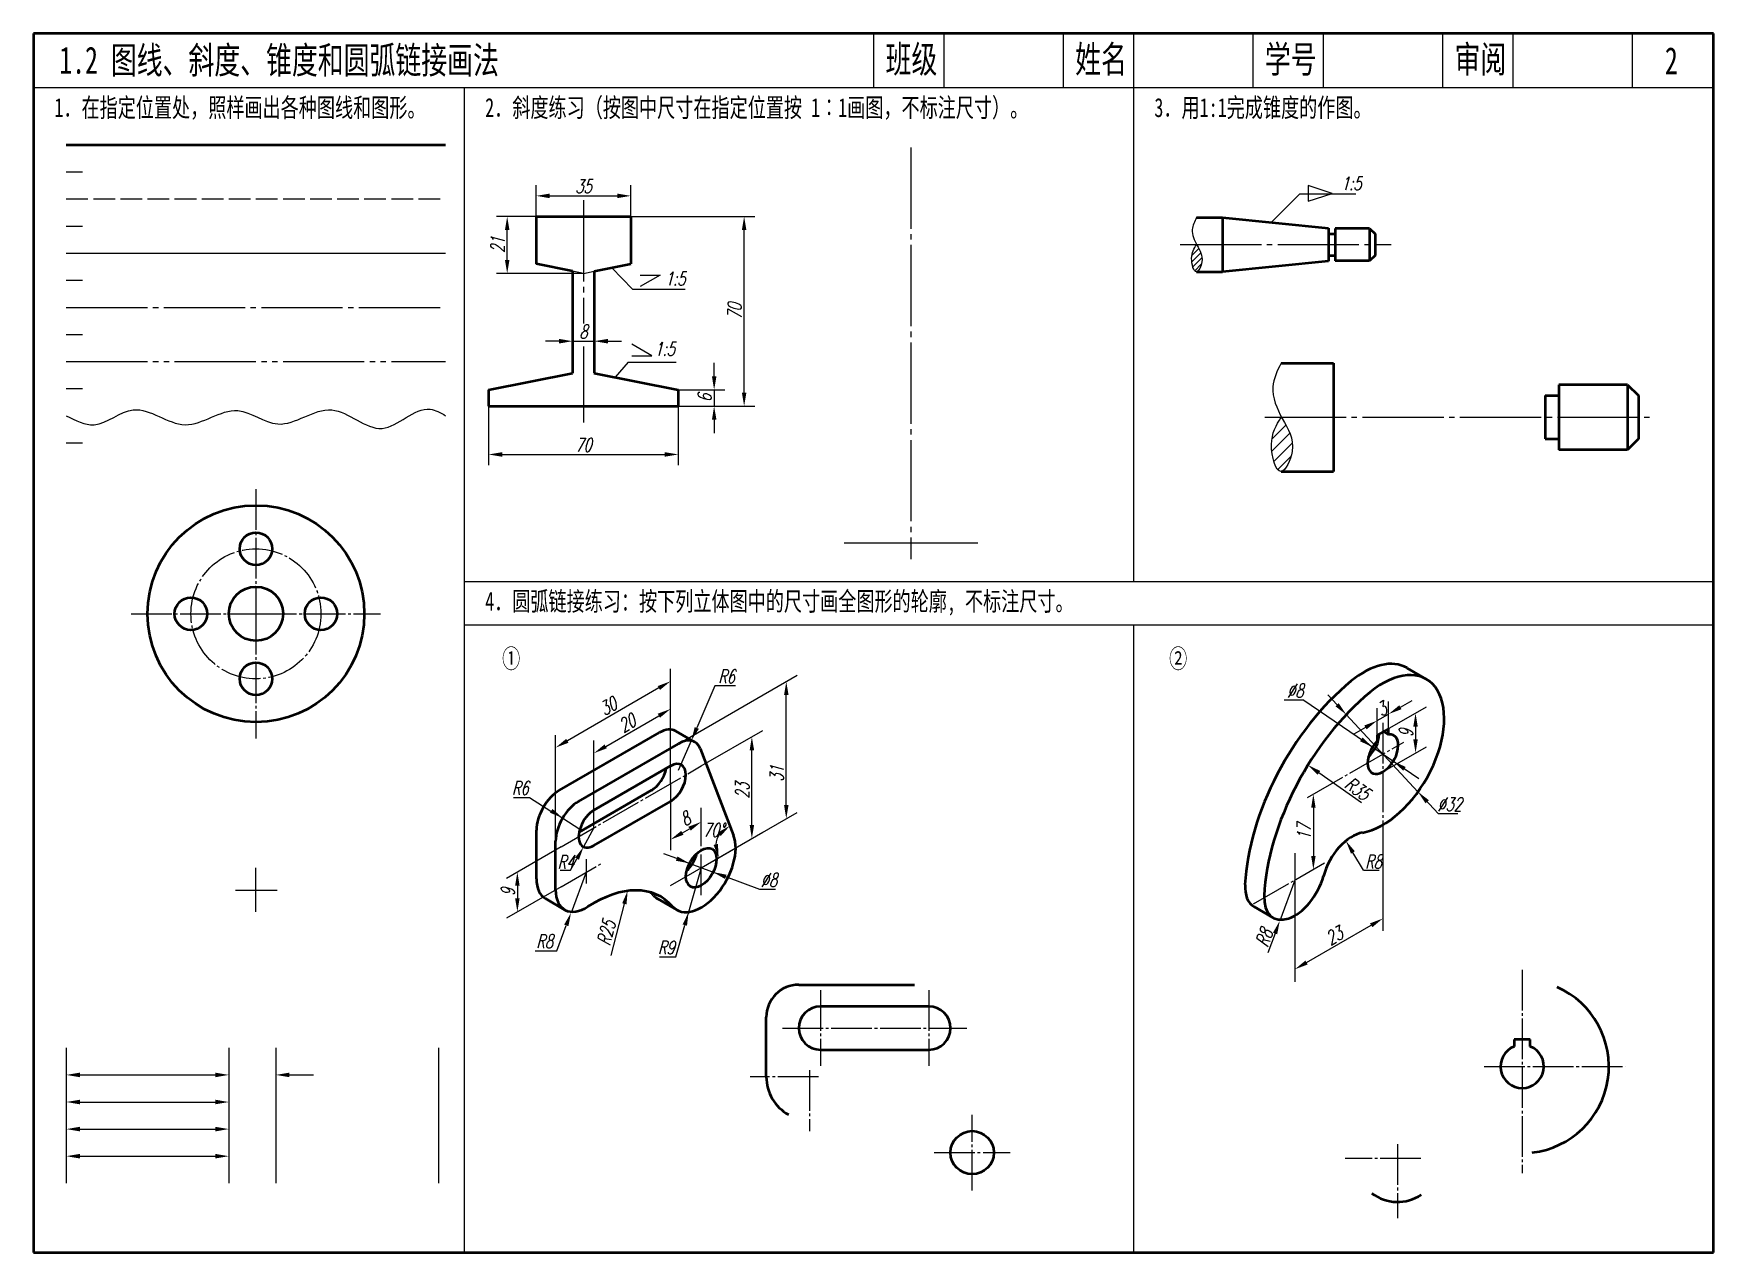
# Model space of a CAD drawing. Header units: millimetres. Extents: x 0 to 1965, y 254 to 841.
# Drawn here: x 360 to 670, y 616.3 to 841.3 of the extents above; entities that cross this region are included whole.
import ezdxf

# ---------------------------------------------------------------- set-up
doc = ezdxf.new("R2010")
doc.units = ezdxf.units.MM
doc.header["$PDMODE"] = 33
doc.header["$PDSIZE"] = 1.5
for name, pattern in [('myCENTER', [18, 15, -1, 1, -1]), ('myHIDDEN', [5, 4, -1]), ('myPHANTOM', [20, 15, -1, 1, -1, 1, -1])]:
    doc.linetypes.add(name, pattern=pattern)
doc.layers.get('Defpoints').update_dxf_attribs({"lineweight": 20})
for name, color, linetype, lineweight in [('中心线', 7, 'myCENTER', 25), ('剖面线', 7, 'Continuous', 25), ('双点画线', 7, 'myPHANTOM', 25), ('尺寸', 7, 'Continuous', 25), ('标注', 7, 'Continuous', 25), ('标题文字', 7, 'Continuous', 25), ('粗实线', 7, 'Continuous', 50), ('细实线', 7, 'Continuous', 25), ('虚线', 7, 'myHIDDEN', 25)]:
    doc.layers.add(name, color=color, linetype=linetype, lineweight=lineweight)
doc.styles.add('尺寸文字1-2.5号', font='txt.shx', dxfattribs={"width": 0.7, "oblique": 15, "height": 2.5})
doc.styles.add('标题汉字1-5号', font='SimSun.ttf', dxfattribs={"width": 0.7, "height": 5})
doc.styles.add('标题汉字2-3.5号', font='SimSun.ttf', dxfattribs={"width": 0.7, "height": 3.5})
doc.dimstyles.new('尺寸25', dxfattribs={"dimtxt": 2.5, "dimasz": 2.5, "dimexe": 2, "dimexo": 0, "dimgap": 0.5, "dimtad": 1, "dimdec": 0, "dimdsep": 46, "dimtxsty": '尺寸文字1-2.5号', "dimcen": 0, "dimadec": 0, "dimazin": 0, "dimtfac": 1, "dimtdec": 0, "dimtmove": 0, "dimatfit": 3, "dimfxl": 0, "dimarcsym": 0})

# ---------------------------------------------------------------- blocks, each defined once
blk = doc.blocks.new('*D109')
at = {"layer": 'Defpoints', "color": 0}
for p in [(470.26, 811.39), (452.76, 807.57), (470.26, 807.57)]:
    blk.add_point(p, dxfattribs=at)
at = {"layer": '尺寸', "color": 0, "lineweight": -2}
for p, q in [((452.76, 807.57), (452.76, 813.39)), ((470.26, 807.57), (470.26, 813.39)), ((455.26, 811.39), (467.76, 811.39))]:
    blk.add_line(p, q, dxfattribs=at)
at = {"layer": '尺寸', "color": 0}
for points in [[(455.26, 811.8), (455.26, 810.97), (452.76, 811.39)], [(467.76, 811.8), (467.76, 810.97), (470.26, 811.39)]]:
    blk.add_solid(points, dxfattribs=at)
at = {"layer": '尺寸', "color": 0, "insert": (461.51, 813.14), "char_height": 2.5, "attachment_point": 5, "style": '尺寸文字1-2.5号'}
blk.add_mtext('35', dxfattribs=at)
blk = doc.blocks.new('*D110')
at = {"layer": 'Defpoints', "color": 0}
for p in [(479.01, 775.57), (479.01, 772.57), (485.63, 772.57)]:
    blk.add_point(p, dxfattribs=at)
at = {"layer": '尺寸', "color": 0, "lineweight": -2}
for p, q in [((485.63, 778.07), (485.63, 780.57)), ((479.01, 775.57), (487.63, 775.57)), ((485.63, 775.57), (485.63, 772.57)), ((479.01, 772.57), (487.63, 772.57)), ((485.63, 770.07), (485.63, 767.57))]:
    blk.add_line(p, q, dxfattribs=at)
at = {"layer": '尺寸', "color": 0}
for points in [[(485.22, 778.07), (486.05, 778.07), (485.63, 775.57)], [(485.22, 770.07), (486.05, 770.07), (485.63, 772.57)]]:
    blk.add_solid(points, dxfattribs=at)
at = {"layer": '尺寸', "color": 0, "insert": (483.88, 774.07), "char_height": 2.5, "attachment_point": 5, "rotation": 90, "style": '尺寸文字1-2.5号'}
blk.add_mtext('6', dxfattribs=at)
blk = doc.blocks.new('*D86')
at = {"layer": 'Defpoints', "color": 0}
for p in [(470.26, 807.57), (491.16, 807.57), (487.63, 772.57)]:
    blk.add_point(p, dxfattribs=at)
at = {"layer": '尺寸', "color": 0, "lineweight": -2}
for p, q in [((470.26, 807.57), (493.16, 807.57)), ((491.16, 775.07), (491.16, 805.07)), ((487.63, 772.57), (493.16, 772.57))]:
    blk.add_line(p, q, dxfattribs=at)
at = {"layer": '尺寸', "color": 0}
for points in [[(490.75, 805.07), (491.58, 805.07), (491.16, 807.57)], [(490.75, 775.07), (491.58, 775.07), (491.16, 772.57)]]:
    blk.add_solid(points, dxfattribs=at)
at = {"layer": '尺寸', "color": 0, "insert": (489.41, 790.07), "char_height": 2.5, "attachment_point": 5, "rotation": 90, "style": '尺寸文字1-2.5号'}
blk.add_mtext('70', dxfattribs=at)
blk = doc.blocks.new('*D111')
at = {"layer": 'Defpoints', "color": 0}
for p in [(447.44, 807.57), (452.76, 807.57), (461.51, 797.07)]:
    blk.add_point(p, dxfattribs=at)
at = {"layer": '尺寸', "color": 0, "lineweight": -2}
for p, q in [((452.76, 807.57), (445.44, 807.57)), ((447.44, 799.57), (447.44, 805.07)), ((461.51, 797.07), (445.44, 797.07))]:
    blk.add_line(p, q, dxfattribs=at)
at = {"layer": '尺寸', "color": 0}
for points in [[(447.02, 805.07), (447.86, 805.07), (447.44, 807.57)], [(447.02, 799.57), (447.86, 799.57), (447.44, 797.07)]]:
    blk.add_solid(points, dxfattribs=at)
at = {"layer": '尺寸', "color": 0, "insert": (445.69, 802.32), "char_height": 2.5, "attachment_point": 5, "rotation": 90, "style": '尺寸文字1-2.5号'}
blk.add_mtext('21', dxfattribs=at)
blk = doc.blocks.new('*D112')
at = {"layer": 'Defpoints', "color": 0}
for p in [(463.51, 784.56), (459.51, 778.67), (463.51, 778.67)]:
    blk.add_point(p, dxfattribs=at)
at = {"layer": '尺寸', "color": 0, "lineweight": -2}
for p, q in [((457.01, 784.56), (454.51, 784.56)), ((459.51, 778.67), (459.51, 786.56)), ((459.51, 784.56), (463.51, 784.56)), ((463.51, 778.67), (463.51, 786.56)), ((466.01, 784.56), (468.51, 784.56))]:
    blk.add_line(p, q, dxfattribs=at)
at = {"layer": '尺寸', "color": 0}
for points in [[(457.01, 784.98), (457.01, 784.14), (459.51, 784.56)], [(466.01, 784.98), (466.01, 784.14), (463.51, 784.56)]]:
    blk.add_solid(points, dxfattribs=at)
at = {"layer": '尺寸', "color": 0, "insert": (461.51, 786.31), "char_height": 2.5, "attachment_point": 5, "style": '尺寸文字1-2.5号'}
blk.add_mtext('8', dxfattribs=at)
blk = doc.blocks.new('*D113')
at = {"layer": 'Defpoints', "color": 0}
for p in [(444.01, 772.57), (479.01, 772.57), (479.01, 763.65)]:
    blk.add_point(p, dxfattribs=at)
at = {"layer": '尺寸', "color": 0, "lineweight": -2}
for p, q in [((444.01, 772.57), (444.01, 761.65)), ((479.01, 772.57), (479.01, 761.65)), ((446.51, 763.65), (476.51, 763.65))]:
    blk.add_line(p, q, dxfattribs=at)
at = {"layer": '尺寸', "color": 0}
for points in [[(446.51, 764.07), (446.51, 763.23), (444.01, 763.65)], [(476.51, 764.07), (476.51, 763.23), (479.01, 763.65)]]:
    blk.add_solid(points, dxfattribs=at)
at = {"layer": '尺寸', "color": 0, "insert": (461.5, 765.4), "char_height": 2.5, "attachment_point": 5, "style": '尺寸文字1-2.5号'}
blk.add_mtext('70', dxfattribs=at)
blk = doc.blocks.new('*D87')
at = {"layer": 'Defpoints', "color": 0}
for p in [(477.59, 716.67), (477.59, 702.87), (463.45, 694.71)]:
    blk.add_point(p, dxfattribs=at)
at = {"layer": '尺寸', "color": 0, "lineweight": -2}
for p, q in [((477.59, 702.87), (477.59, 718.98)), ((465.61, 709.76), (475.43, 715.42)), ((463.45, 694.71), (463.45, 710.82))]:
    blk.add_line(p, q, dxfattribs=at)
at = {"layer": '尺寸', "color": 0}
for points in [[(475.22, 715.79), (475.63, 715.06), (477.59, 716.67)], [(465.4, 710.12), (465.82, 709.4), (463.45, 708.51)]]:
    blk.add_solid(points, dxfattribs=at)
at = {"layer": '尺寸', "color": 0, "insert": (469.55, 714.06), "char_height": 2.5, "attachment_point": 5, "rotation": 30, "style": '尺寸文字1-2.5号'}
blk.add_mtext('20', dxfattribs=at)
blk = doc.blocks.new('*D114')
at = {"layer": 'Defpoints', "color": 0}
for p in [(456.38, 709.54), (477.59, 702.87), (456.38, 690.62)]:
    blk.add_point(p, dxfattribs=at)
at = {"layer": '尺寸', "color": 0, "lineweight": -2}
for p, q in [((477.59, 702.87), (477.59, 724.1)), ((475.43, 720.54), (458.54, 710.79)), ((456.38, 690.62), (456.38, 711.85))]:
    blk.add_line(p, q, dxfattribs=at)
at = {"layer": '尺寸', "color": 0}
for points in [[(475.22, 720.9), (475.63, 720.18), (477.59, 721.79)], [(458.33, 711.15), (458.75, 710.43), (456.38, 709.54)]]:
    blk.add_solid(points, dxfattribs=at)
at = {"layer": '尺寸', "color": 0, "insert": (466.08, 717.17), "char_height": 2.5, "attachment_point": 5, "rotation": 30, "style": '尺寸文字1-2.5号'}
blk.add_mtext('30', dxfattribs=at)
blk = doc.blocks.new('*D88')
at = {"layer": 'Defpoints', "color": 0}
for p in [(492.59, 711.53), (483.25, 706.14), (483.25, 687.36)]:
    blk.add_point(p, dxfattribs=at)
at = {"layer": '尺寸', "color": 0, "lineweight": -2}
for p, q in [((483.25, 706.14), (494.59, 712.69)), ((492.59, 695.25), (492.59, 709.03)), ((483.25, 687.36), (494.59, 693.91))]:
    blk.add_line(p, q, dxfattribs=at)
at = {"layer": '尺寸', "color": 0}
for points in [[(492.18, 709.03), (493.01, 709.03), (492.59, 711.53)], [(492.18, 695.25), (493.01, 695.25), (492.59, 692.75)]]:
    blk.add_solid(points, dxfattribs=at)
at = {"layer": '尺寸', "color": 0, "insert": (490.84, 701.57), "char_height": 2.5, "attachment_point": 5, "rotation": 90, "style": '尺寸文字1-2.5号'}
blk.add_mtext('23', dxfattribs=at)
blk = doc.blocks.new('*D89')
at = {"layer": 'Defpoints', "color": 0}
for p in [(498.94, 721.73), (479.07, 710.26), (483.25, 687.36)]:
    blk.add_point(p, dxfattribs=at)
at = {"layer": '尺寸', "color": 0, "lineweight": -2}
for p, q in [((479.07, 710.26), (500.94, 722.89)), ((498.94, 698.92), (498.94, 719.23)), ((483.25, 687.36), (500.94, 697.58))]:
    blk.add_line(p, q, dxfattribs=at)
at = {"layer": '尺寸', "color": 0}
for points in [[(498.53, 719.23), (499.36, 719.23), (498.94, 721.73)], [(498.53, 698.92), (499.36, 698.92), (498.94, 696.42)]]:
    blk.add_solid(points, dxfattribs=at)
at = {"layer": '尺寸', "color": 0, "insert": (497.19, 704.74), "char_height": 2.5, "attachment_point": 5, "rotation": 90, "style": '尺寸文字1-2.5号'}
blk.add_mtext('31', dxfattribs=at)
blk = doc.blocks.new('*D90')
at = {"layer": 'Defpoints', "color": 0}
for p in [(457.38, 691.21), (457.38, 683.86), (449.31, 679.2)]:
    blk.add_point(p, dxfattribs=at)
at = {"layer": '尺寸', "color": 0, "lineweight": -2}
for p, q in [((457.38, 691.21), (447.31, 685.39)), ((457.38, 683.86), (447.31, 678.04)), ((449.31, 684.05), (449.31, 681.7))]:
    blk.add_line(p, q, dxfattribs=at)
at = {"layer": '尺寸', "color": 0}
for points in [[(448.9, 684.05), (449.73, 684.05), (449.31, 686.55)], [(448.9, 681.7), (449.73, 681.7), (449.31, 679.2)]]:
    blk.add_solid(points, dxfattribs=at)
at = {"layer": '尺寸', "color": 0, "insert": (447.56, 682.87), "char_height": 2.5, "attachment_point": 5, "rotation": 90, "style": '尺寸文字1-2.5号'}
blk.add_mtext('9', dxfattribs=at)
blk = doc.blocks.new('*D91')
at = {"layer": 'Defpoints', "color": 0}
for p in [(481.44, 710.87), (479.07, 705.36)]:
    blk.add_point(p, dxfattribs=at)
at = {"layer": '尺寸', "color": 0, "lineweight": -2}
for p, q in [((485.77, 720.93), (482.43, 713.17)), ((489.57, 720.93), (485.77, 720.93)), ((479.07, 705.36), (481.44, 710.87))]:
    blk.add_line(p, q, dxfattribs=at)
at = {"layer": '尺寸', "color": 0}
blk.add_solid([(482.05, 713.33), (482.81, 713), (481.44, 710.87)], dxfattribs=at)
at = {"layer": '尺寸', "color": 0, "insert": (487.92, 722.68), "char_height": 2.5, "attachment_point": 5, "style": '尺寸文字1-2.5号'}
blk.add_mtext('R6', dxfattribs=at)
blk = doc.blocks.new('*D92')
at = {"layer": 'Defpoints', "color": 0}
for p in [(462.03, 686.54), (459.22, 679.05)]:
    blk.add_point(p, dxfattribs=at)
at = {"layer": '尺寸', "color": 0, "lineweight": -2}
for p, q in [((462.03, 686.54), (459.22, 679.05)), ((456.58, 672.03), (458.34, 676.71)), ((452.6, 672.03), (456.58, 672.03))]:
    blk.add_line(p, q, dxfattribs=at)
at = {"layer": '尺寸', "color": 0}
blk.add_solid([(457.95, 676.86), (458.73, 676.57), (459.22, 679.05)], dxfattribs=at)
at = {"layer": '尺寸', "color": 0, "insert": (454.34, 673.78), "char_height": 2.5, "attachment_point": 5, "style": '尺寸文字1-2.5号'}
blk.add_mtext('R8', dxfattribs=at)
blk = doc.blocks.new('*D115')
at = {"layer": 'Defpoints', "color": 0}
for p in [(609.04, 694.45), (592.78, 685.06), (609.04, 677.99)]:
    blk.add_point(p, dxfattribs=at)
at = {"layer": '尺寸', "color": 0, "lineweight": -2}
for p, q in [((609.04, 694.45), (609.04, 675.68)), ((592.78, 685.06), (592.78, 666.29)), ((594.95, 669.85), (606.88, 676.74))]:
    blk.add_line(p, q, dxfattribs=at)
at = {"layer": '尺寸', "color": 0}
for points in [[(606.67, 677.1), (607.09, 676.38), (609.04, 677.99)], [(594.74, 670.21), (595.15, 669.49), (592.78, 668.6)]]:
    blk.add_solid(points, dxfattribs=at)
at = {"layer": '尺寸', "color": 0, "insert": (600.04, 674.81), "char_height": 2.5, "attachment_point": 5, "rotation": 30, "style": '尺寸文字1-2.5号'}
blk.add_mtext('23', dxfattribs=at)
blk = doc.blocks.new('*D116')
at = {"layer": 'Defpoints', "color": 0}
for p in [(610.1, 715.73), (610.1, 713.03), (607.98, 711.81)]:
    blk.add_point(p, dxfattribs=at)
at = {"layer": '尺寸', "color": 0, "lineweight": -2}
for p, q in [((607.98, 711.81), (607.98, 716.82)), ((610.1, 713.03), (610.1, 718.04)), ((612.27, 716.98), (614.43, 718.23)), ((605.82, 713.26), (603.65, 712.01)), ((607.98, 714.51), (610.1, 715.73))]:
    blk.add_line(p, q, dxfattribs=at)
at = {"layer": '尺寸', "color": 0}
for points in [[(612.06, 717.34), (612.48, 716.62), (610.1, 715.73)], [(605.61, 713.62), (606.03, 712.9), (607.98, 714.51)]]:
    blk.add_solid(points, dxfattribs=at)
at = {"layer": '尺寸', "color": 0, "insert": (608.82, 716.66), "char_height": 2.5, "attachment_point": 5, "rotation": 30, "style": '尺寸文字1-2.5号'}
blk.add_mtext('3', dxfattribs=at)
blk = doc.blocks.new('*D117')
at = {"layer": 'Defpoints', "color": 0}
for p in [(609.04, 712.42), (615.07, 708.55), (609.04, 705.07)]:
    blk.add_point(p, dxfattribs=at)
at = {"layer": '尺寸', "color": 0, "lineweight": -2}
for p, q in [((609.04, 712.42), (617.07, 717.05)), ((615.07, 713.39), (615.07, 711.05)), ((609.04, 705.07), (617.07, 709.7))]:
    blk.add_line(p, q, dxfattribs=at)
at = {"layer": '尺寸', "color": 0}
for points in [[(614.65, 713.39), (615.48, 713.39), (615.07, 715.89)], [(614.65, 711.05), (615.48, 711.05), (615.07, 708.55)]]:
    blk.add_solid(points, dxfattribs=at)
at = {"layer": '尺寸', "color": 0, "insert": (613.32, 712.22), "char_height": 2.5, "attachment_point": 5, "rotation": 90, "style": '尺寸文字1-2.5号'}
blk.add_mtext('9', dxfattribs=at)

msp = doc.modelspace()

# ---------------------------------------------------------------- hatches: boundary and pattern name
at = {"layer": '剖面线'}
h = msp.add_hatch(dxfattribs=at)
h.set_pattern_fill('ANSI31', color=256, scale=0.25, style=0)
h.set_pattern_definition([(45, (283.3104, 594.0844), (-0.561266, 0.561266), [])])
edge = h.paths.add_edge_path()
edge.add_spline(control_points=[(574.63, 802.38), (574.19, 801.66), (573.33, 800.25), (574.44, 796.19), (576.23, 799.89), (575.23, 801.33), (574.69, 802.34), (574.67, 802.38)], knot_values=[5.240881, 5.240881, 5.240881, 5.240881, 7.926471, 10.54694, 12.641052, 15.81548, 15.954743, 15.954743, 15.954743, 15.954743], degree=3, periodic=0)
edge.add_line((574.67, 802.38), (574.63, 802.38))
h = msp.add_hatch(dxfattribs=at)
h.set_pattern_fill('ANSI31', color=256, scale=0.5, style=0)
h.set_pattern_definition([(45, (7.6208, 353.9413), (-1.122532, 1.122532), [])])
edge = h.paths.add_edge_path()
edge.add_spline(control_points=[(590.26, 770.53), (589.38, 769.1), (587.65, 766.26), (589.88, 758.15), (593.47, 765.54), (591.46, 768.44), (590.38, 770.45), (590.33, 770.53)], knot_values=[10.481762, 10.481762, 10.481762, 10.481762, 15.852941, 21.093879, 25.282103, 31.630961, 31.909487, 31.909487, 31.909487, 31.909487], degree=3, periodic=0)
edge.add_line((590.33, 770.53), (590.26, 770.53))

# ---------------------------------------------------------------- linework, layer by layer
for p, q in [((439.54, 616.35), (439.54, 831.35)), ((563.04, 831.35), (563.04, 740.21)), ((599.69, 811.84), (595.23, 813.29)), ((595.23, 813.29), (595.23, 810.39)), ((595.23, 810.39), (599.69, 811.84)), ((439.54, 740.21), (670.04, 740.21)), ((439.54, 732.21), (670.04, 732.21)), ((366.07, 654.11), (366.07, 629.11)), ((396.07, 654.11), (396.07, 629.11)), ((404.75, 654.11), (404.75, 629.11)), ((434.75, 654.11), (434.75, 629.11))]:
    msp.add_line(p, q)
msp.add_spline([(366.07, 770.81), (371.2, 769.15), (378.44, 771.88), (388, 769.15), (397.7, 771.74), (405.08, 769.28), (415.05, 771.88), (424.34, 768.47), (433.22, 772.01), (436.07, 770.81)], degree=3)
at = {"layer": '中心线'}
for p, q in [((521.94, 820.32), (521.94, 744.32)), ((461.51, 810.57), (461.51, 787.8)), ((571.63, 802.38), (610.6, 802.38)), ((366.07, 790.81), (436.07, 790.81)), ((461.51, 783.56), (461.51, 769.57)), ((587.26, 770.53), (659.19, 770.53)), ((592.78, 690.05), (592.78, 671.38)), ((401.07, 679.19), (401.07, 687.36)), ((397.27, 683.2), (405.01, 683.2))]:
    msp.add_line(p, q, dxfattribs=at)
at = {"layer": '中心线', "ltscale": 0.5}
for p, q in [((401.07, 757.24), (401.07, 734.24)), ((378.07, 734.24), (401.07, 734.24)), ((401.07, 734.24), (401.07, 711.24)), ((401.07, 734.24), (424.07, 734.24)), ((609.04, 714.09), (609.04, 682.2)), ((595.15, 700.31), (612.89, 710.55)), ((457.38, 691.21), (483.25, 706.14)), ((483.25, 682.32), (483.25, 698.4)), ((462.03, 688.91), (462.03, 684.43)), ((477.59, 684.09), (489.61, 691.03)), ((585.19, 680.68), (598.28, 688.24)), ((457.38, 683.86), (464.69, 688.08)), ((634.75, 668.51, 49.72), (634.75, 630.97, 49.72)), ((505.24, 664.76, 64.8), (505.24, 650.76, 64.8)), ((525.25, 664.76, 64.8), (525.25, 650.76, 64.8)), ((498.25, 657.76, 64.8), (532.25, 657.76, 64.8)), ((504.87, 648.76, 64.8), (492.25, 648.76, 64.8)), ((503.25, 649.97, 64.8), (503.25, 638.71, 64.8)), ((627.74, 650.67, 49.72), (653.75, 650.67, 49.72)), ((533.25, 627.76, 64.8), (533.25, 641.76, 64.8)), ((611.75, 636.3, 49.72), (611.75, 622.67, 49.72)), ((526.25, 634.76, 64.8), (540.25, 634.76, 64.8)), ((616.05, 633.67, 49.72), (602.09, 633.67, 49.72))]:
    msp.add_line(p, q, dxfattribs=at)
msp.add_circle((401.07, 734.24), 12, dxfattribs=at)
at = {"layer": '双点画线'}
msp.add_line((366.07, 780.81), (436.07, 780.81), dxfattribs=at)
at = {"layer": '尺寸'}
for p, q in [((461.51, 797.07), (459.51, 797.47)), ((461.51, 797.07), (463.51, 797.47)), ((463.51, 797.47), (470.26, 798.82)), ((466.76, 798.12), (470.56, 794.14)), ((471.99, 796.77), (475.65, 796.77)), ((475.65, 796.77), (471.99, 794.65)), ((470.56, 794.14), (480.3, 794.14)), ((474.11, 781.88), (470.44, 784)), ((470.44, 781.88), (474.11, 781.88)), ((469.75, 780.67), (467.39, 777.9)), ((469.75, 780.67), (478.63, 780.67)), ((563.04, 732.21), (563.04, 616.35)), ((600.59, 717.45), (598.89, 719.28)), ((594.45, 718.31), (590.82, 718.31)), ((594.45, 718.31), (615.65, 703.82)), ((602.29, 715.62), (615.52, 701.36)), ((605.07, 699.33), (597.24, 704.88)), ((477.59, 702.87), (477.59, 690.62)), ((619.28, 697.32), (615.88, 700.98)), ((448.63, 700.33), (451.57, 700.33)), ((451.57, 700.33), (455.52, 697.81)), ((460.85, 694.43), (455.79, 697.65)), ((596.21, 698.43), (596.21, 689.55)), ((463.45, 694.71), (461.52, 691.2)), ((479.76, 693.8), (481.08, 694.57)), ((622.9, 697.32), (619.28, 697.32)), ((459.15, 686.91), (460.31, 689.01)), ((478.72, 689.04), (476.37, 689.91)), ((479.5, 688.75), (487, 685.97)), ((605.49, 686.94), (603.52, 690.18)), ((457.19, 686.91), (459.15, 686.91)), ((483.25, 687.36), (480.77, 678.71)), ((494.03, 683.36), (487.78, 685.68)), ((605.49, 686.94), (608.36, 686.94)), ((496.96, 683.36), (494.03, 683.36)), ((592.78, 685.06), (590.01, 677.56)), ((466.64, 671.15), (469.06, 680.69)), ((478.54, 670.89), (480.22, 676.77)), ((589.15, 675.21), (587.82, 671.62)), ((475.55, 670.89), (478.54, 670.89)), ((368.57, 649.11), (393.57, 649.11)), ((407.25, 649.11), (411.71, 649.11)), ((368.57, 644.11), (393.57, 644.11)), ((368.57, 639.11), (393.57, 639.11)), ((368.57, 634.11), (393.57, 634.11))]:
    msp.add_line(p, q, dxfattribs=at)
msp.add_arc((490.02, 691.27), 4.11, 146.4575, 174.6157, dxfattribs=at)
for points in [[(600.89, 717.73), (600.28, 717.16), (602.29, 715.62)], [(605.3, 711.4), (604.83, 710.71), (607.13, 709.64)], [(613.25, 705.96), (612.78, 705.27), (610.95, 707.03)], [(597.48, 705.22), (597, 704.53), (595.2, 706.32)], [(595.8, 698.43), (596.63, 698.43), (596.21, 700.93)], [(617.53, 699.82), (616.92, 699.25), (615.52, 701.36)], [(455.79, 698.22), (455.34, 697.52), (457.67, 696.53)], [(480.87, 694.93), (481.29, 694.21), (483.25, 695.82)], [(486.33, 693.87), (486.85, 693.22), (488.54, 695.11)], [(479.55, 694.16), (479.96, 693.44), (477.59, 692.55)], [(486.33, 691.74), (485.52, 691.57), (486.46, 689.21)], [(603.87, 690.4), (603.16, 689.96), (602.21, 692.32)], [(459.95, 689.21), (460.68, 688.81), (461.52, 691.2)], [(478.86, 689.43), (478.57, 688.65), (481.06, 688.17)], [(595.8, 689.55), (596.63, 689.55), (596.21, 687.05)], [(487.92, 686.07), (487.63, 685.29), (485.43, 686.55)], [(468.65, 680.79), (469.46, 680.59), (469.67, 683.11)], [(479.82, 676.88), (480.62, 676.66), (480.91, 679.17)], [(588.76, 675.36), (589.54, 675.07), (590.01, 677.56)], [(368.57, 649.53), (368.57, 648.69), (366.07, 649.11)], [(393.57, 649.53), (393.57, 648.69), (396.07, 649.11)], [(407.25, 649.53), (407.25, 648.69), (404.75, 649.11)], [(368.57, 644.53), (368.57, 643.69), (366.07, 644.11)], [(393.57, 644.53), (393.57, 643.69), (396.07, 644.11)], [(368.57, 639.53), (368.57, 638.69), (366.07, 639.11)], [(393.57, 639.53), (393.57, 638.69), (396.07, 639.11)], [(368.57, 634.53), (368.57, 633.69), (366.07, 634.11)], [(393.57, 634.53), (393.57, 633.69), (396.07, 634.11)]]:
    msp.add_solid(points, dxfattribs=at)
at = {"layer": '标注'}
for p, q in [((588.41, 806.48), (593.72, 811.79)), ((593.72, 811.79), (604.03, 811.79))]:
    msp.add_line(p, q, dxfattribs=at)
at = {"layer": '粗实线'}
for p, q in [((360.04, 841.35), (360.04, 616.35)), ((670.04, 841.35), (360.04, 841.35)), ((670.04, 616.35), (670.04, 841.35)), ((366.07, 820.81), (436.07, 820.81)), ((452.76, 807.57), (452.76, 798.82)), ((452.76, 807.57), (470.26, 807.57)), ((470.26, 807.57), (470.26, 798.82)), ((574.63, 807.38), (579.45, 807.38)), ((579.45, 807.38), (579.45, 797.38)), ((579.45, 807.38), (598.98, 805.43)), ((598.98, 805.43), (598.98, 799.33)), ((598.98, 804.38), (600.25, 804.38)), ((600.25, 805.38), (600.25, 799.38)), ((606.6, 805.38), (600.25, 805.38)), ((606.6, 805.38), (606.6, 799.38)), ((606.6, 805.38), (607.6, 804.38)), ((607.6, 804.38), (607.6, 800.38)), ((598.98, 800.38), (600.25, 800.38)), ((607.6, 800.38), (606.6, 799.38)), ((459.51, 797.47), (452.76, 798.82)), ((459.51, 797.47), (459.51, 778.67)), ((463.51, 797.47), (470.26, 798.82)), ((463.51, 797.47), (463.51, 778.67)), ((574.63, 797.38), (579.45, 797.38)), ((598.98, 799.33), (579.45, 797.38)), ((606.6, 799.38), (600.25, 799.38)), ((444.01, 775.57), (459.51, 778.67)), ((463.51, 778.67), (479.01, 775.57)), ((590.26, 780.53), (599.9, 780.53)), ((599.9, 780.53), (599.9, 760.53)), ((444.01, 775.57), (444.01, 772.57)), ((479.01, 775.57), (479.01, 772.57)), ((641.51, 776.53), (641.51, 764.53)), ((654.19, 776.53), (641.51, 776.53)), ((654.19, 776.53), (654.19, 764.53)), ((654.19, 776.53), (656.19, 774.53)), ((444.01, 772.57), (479.01, 772.57)), ((638.97, 774.53), (641.51, 774.53)), ((638.97, 774.53), (638.97, 766.53)), ((656.19, 774.53), (656.19, 766.53)), ((638.97, 766.53), (641.51, 766.53)), ((656.19, 766.53), (654.19, 764.53)), ((654.19, 764.53), (641.51, 764.53)), ((590.26, 760.53), (599.9, 760.53)), ((501.25, 665.76, 64.8), (522.62, 665.76, 64.8)), ((525.25, 661.76, 64.8), (505.25, 661.76, 64.8)), ((495.25, 648.76, 64.8), (495.25, 659.76, 64.8)), ((633.25, 655.67, 49.72), (633.25, 654.38, 49.72)), ((636.25, 655.67, 49.72), (633.25, 655.67, 49.72)), ((636.25, 654.38, 49.72), (636.25, 655.67, 49.72)), ((505.25, 653.76, 64.8), (525.25, 653.76, 64.8)), ((360.04, 616.35), (670.04, 616.35))]:
    msp.add_line(p, q, dxfattribs=at)
at = {"layer": '粗实线', "extrusion": (-5.55112e-17, 0.816497, 0.57735)}
for p, q in [((613.51, 724.23), (617.04, 722.19)), ((610.1, 713.03), (607.98, 711.81)), ((610.1, 711.97), (610.1, 713.03)), ((457.08, 701.65), (475.53, 712.3)), ((460.62, 699.61), (479.07, 710.26)), ((478.53, 712.6), (482.07, 710.56)), ((607.98, 711.81), (607.98, 710.75)), ((609.19, 712.5), (610.1, 711.97)), ((483.06, 709.34), (489.23, 693.32)), ((477.59, 706.14), (463.45, 697.97)), ((460.71, 693.94), (474.05, 701.65)), ((463.45, 691.44), (477.59, 699.61)), ((452.84, 685.32), (452.84, 694.3)), ((456.38, 683.28), (456.38, 692.26)), ((454.5, 681.65), (458.03, 679.61)), ((475.21, 681.61), (478.75, 679.56)), ((585.25, 680.18), (588.78, 678.14))]:
    msp.add_line(p, q, dxfattribs=at)
at = {"layer": '粗实线'}
for centre, radius in [((401.07, 734.24), 20), ((401.07, 746.24), 3), ((401.07, 734.24), 5), ((389.07, 734.24), 3), ((413.07, 734.24), 3), ((401.07, 722.24), 3), ((533.25, 634.76, 64.8), 4)]:
    msp.add_circle(centre, radius, dxfattribs=at)
for centre, radius, start, end in [((501.25, 659.76, 64.8), 6, 90, 180), ((634.75, 650.67, 49.72), 16, 276.6552, 66.1773), ((505.25, 657.76, 64.8), 4, 90, 270), ((525.25, 657.76, 64.8), 4, 270, 90), ((634.75, 650.67, 49.72), 4, 112.0243, 67.9757), ((503.25, 648.76, 64.8), 8, 180, 240.7792), ((611.75, 633.67, 49.72), 8, 233.474, 303.4685)]:
    msp.add_arc(centre, radius, start, end, dxfattribs=at)
for centre, major_axis, start_param, end_param in [((605.51, 710.38), (8, 13.86), 0, 0.995008), ((609.04, 708.33), (8, 13.86), 3.586285, 7.278193), ((608.3, 696.82), (17.5, 30.31), 0.995008, 2.297489), ((611.84, 694.78), (17.5, 30.31), 0.995008, 2.297489), ((475.53, 707.4), (3, 5.2), 0, 0.785398), ((479.07, 705.36), (3, 5.2), 5.846853, 7.068583), ((609.04, 708.33), (2, 3.46), 1.169795, 6.684187), ((605.51, 710.38), (2, 3.46), 4.225694, 5.497787), ((474.05, 704.91), (2, 3.46), 3.926991, 5.245107), ((477.59, 702.87), (2, 3.46), 3.926991, 7.068583), ((457.08, 696.75), (3, 5.2), 0.785398, 2.356194), ((460.62, 694.71), (3, 5.2), 0.785398, 2.356194), ((463.45, 694.71), (2, 3.46), 0.785398, 3.926991), ((483.25, 687.36), (4.5, 7.79), 2.947473, 5.846853), ((603.37, 686.59), (4, 6.93), 0.444692, 1.997258), ((479.71, 689.4), (2, 3.46), 4.225694, 5.199084), ((458.5, 688.58), (4, 6.93), 2.356194, 3.141593), ((592.78, 685.06), (4, 6.93), 2.297489, 5.138851), ((462.03, 686.54), (4, 6.93), 2.356194, 3.98072), ((463.29, 660.36), (12.5, 21.65), 6.089066, 7.122313), ((459.75, 662.4), (12.5, 21.65), 6.089066, 6.141288), ((479.71, 689.4), (4.5, 7.79), 2.947473, 3.141593), ((589.25, 687.11), (4, 6.93), 2.297489, 3.141593)]:
    msp.add_ellipse(centre, major_axis=major_axis, ratio=0.57735, start_param=start_param, end_param=end_param, dxfattribs=at)
msp.add_ellipse((483.25, 687.36), major_axis=(2, 3.46), ratio=0.57735, dxfattribs=at)
at = {"layer": '细实线'}
for p, q in [((515.04, 841.35), (515.04, 831.35)), ((528.04, 841.35), (528.04, 831.35)), ((550.04, 841.35), (550.04, 831.35)), ((563.04, 841.35), (563.04, 831.35)), ((585.04, 841.35), (585.04, 831.35)), ((598.04, 841.35), (598.04, 831.35)), ((620.04, 841.35), (620.04, 831.35)), ((633.04, 841.35), (633.04, 831.35)), ((655.04, 841.35), (655.04, 831.35)), ((670.04, 831.35), (360.04, 831.35)), ((366.07, 815.81), (369.07, 815.81)), ((366.07, 805.81), (369.07, 805.81)), ((366.07, 800.81), (436.07, 800.81)), ((366.07, 795.81), (369.07, 795.81)), ((366.07, 785.81), (369.07, 785.81)), ((366.07, 775.81), (369.07, 775.81)), ((366.07, 765.81), (369.07, 765.81)), ((509.62, 747.32), (534.32, 747.32))]:
    msp.add_line(p, q, dxfattribs=at)
for points in [[(574.63, 807.38), (573.87, 805.17), (574.74, 802.25), (575.64, 799.21), (574.63, 797.38), (573.74, 799.85), (574.63, 802.38)], [(590.26, 780.53), (588.74, 776.11), (590.47, 770.28), (592.29, 764.2), (590.26, 760.53), (588.48, 765.46), (590.26, 770.53)]]:
    msp.add_spline(points, degree=3, dxfattribs=at)
at = {"layer": '虚线'}
msp.add_line((366.07, 810.81), (436.07, 810.81), dxfattribs=at)

# ---------------------------------------------------------------- texts
at = {"layer": '尺寸', "style": '尺寸文字1-2.5号', "oblique": 15, "width": 0.7}
for p in [(476.55, 794.86), (474.62, 781.88)]:
    msp.add_text('1:5', height=2.5, dxfattribs=at).set_placement(p)
at = {"layer": '尺寸', "char_height": 2.5, "attachment_point": 5, "style": '尺寸文字1-2.5号'}
for s, insert in [('∅8', (592.88, 720.06)), ('R6', (449.85, 702.08)), ('∅32', (621.34, 699.07)), ('70°', (485.53, 694.34)), ('R4', (458.25, 688.41)), ('R8', (607.29, 688.49)), ('∅8', (495.75, 685.11)), ('R9', (476.79, 672.64))]:
    msp.add_mtext(s, dxfattribs=dict(at, insert=insert))
for s, insert, rotation in [('R35', (604.34, 701.97), 324.7273), ('8', (480.29, 696.38), 30), ('17', (594.46, 693.99), 90), ('R25', (465.73, 675.33), 75.7787), ('R8', (587.12, 674.44), 69.7553)]:
    msp.add_mtext(s, dxfattribs=dict(at, insert=insert, rotation=rotation))
at = {"layer": '标注', "style": '尺寸文字1-2.5号', "oblique": 15, "width": 0.7}
msp.add_text('1:5', height=2.5, dxfattribs=at).set_placement((601.32, 812.43))
at = {"layer": '标题文字', "width": 0.7}
for s, height, style, p in [('1.2 图线、斜度、锥度和圆弧链接画法', 5, '标题汉字1-5号', (364.77, 833.94)), ('班级', 5, '标题汉字1-5号', (517.26, 834.11)), ('姓名', 5, '标题汉字1-5号', (552.26, 834.11)), ('学号', 5, '标题汉字1-5号', (587.26, 834.11)), ('审阅', 5, '标题汉字1-5号', (622.26, 834.11)), ('2', 5, '标题汉字1-5号', (661.09, 833.84)), ('1．在指定位置处，照样画出各种图线和图形。', 3.5, '标题汉字2-3.5号', (363.87, 825.94)), ('2．斜度练习（按图中尺寸在指定位置按 1∶1画图，不标注尺寸）。', 3.5, '标题汉字2-3.5号', (443.37, 825.94)), ('3．用1:1完成锥度的作图。', 3.5, '标题汉字2-3.5号', (566.87, 825.94)), ('4．圆弧链接练习：按下列立体图中的尺寸画全图形的轮廓, 不标注尺寸。', 3.5, '标题汉字2-3.5号', (443.37, 734.8)), ('①', 3.5, '标题汉字2-3.5号', (446.5, 724.22)), ('②', 3.5, '标题汉字2-3.5号', (569.59, 724.22))]:
    msp.add_text(s, height=height, dxfattribs=dict(at, style=style)).set_placement(p)

# ---------------------------------------------------------------- dimensions: what is measured, and where the dimension line sits
at = {"layer": '尺寸'}
dim = msp.add_linear_dim(base=(470.26, 811.39), p1=(452.76, 807.57), p2=(470.26, 807.57), text='35', dimstyle='尺寸25', override={"dimtxsty": '尺寸文字1-2.5号'}, dxfattribs=at)
dim.commit()
dim.dimension.update_dxf_attribs({"geometry": '*D109', "text_midpoint": (461.51, 813.14)})
for base, p1, p2, text, picture, middle in [((447.44, 807.57), (461.51, 797.07), (452.76, 807.57), '21', '*D111', (445.69, 802.32)), ((491.16, 807.57), (487.63, 772.57), (470.26, 807.57), '70', '*D86', (489.41, 790.07)), ((485.63, 772.57), (479.01, 775.57), (479.01, 772.57), '6', '*D110', (483.88, 774.07))]:
    dim = msp.add_linear_dim(base=base, p1=p1, p2=p2, angle=90, text=text, dimstyle='尺寸25', dxfattribs=at)
    dim.commit()
    dim.dimension.update_dxf_attribs({"geometry": picture, "text_midpoint": middle})
dim = msp.add_linear_dim(base=(463.51, 784.56), p1=(459.51, 778.67), p2=(463.51, 778.67), text='8', dimstyle='尺寸25', dxfattribs=at)
dim.commit()
dim.dimension.update_dxf_attribs({"geometry": '*D112', "text_midpoint": (461.51, 786.31)})
dim = msp.add_linear_dim(base=(479.01, 763.65), p1=(444.01, 772.57), p2=(479.01, 772.57), text='70', dimstyle='尺寸25', dxfattribs=at)
dim.commit()
dim.dimension.update_dxf_attribs({"geometry": '*D113', "text_midpoint": (461.5, 763.65), "dimtype": 160})
for base, p1, p2, angle, text, picture, middle, dimtype in [((456.38, 709.54), (477.59, 702.87), (456.38, 690.62), 210, '30', '*D114', (466.96, 715.65), 161), ((498.94, 721.73), (483.25, 687.36), (479.07, 710.26), 270, '31', '*D89', (498.94, 704.74), 160), ((477.59, 716.67), (463.45, 694.71), (477.59, 702.87), 30, '20', '*D87', (470.43, 712.54), 161), ((492.59, 711.53), (483.25, 687.36), (483.25, 706.14), 90, '23', '*D88', (492.59, 701.57), 161)]:
    dim = msp.add_linear_dim(base=base, p1=p1, p2=p2, angle=angle, text=text, dimstyle='尺寸25', dxfattribs=at)
    dim.commit()
    dim.dimension.update_dxf_attribs({"geometry": picture, "text_midpoint": middle, "dimtype": dimtype})
dim = msp.add_radius_dim(center=(479.07, 705.36), mpoint=(481.44, 710.87), dimstyle='尺寸25', override={"dimtoh": 1}, dxfattribs=at)
dim.commit()
dim.dimension.update_dxf_attribs({"geometry": '*D91', "text_midpoint": (487.92, 720.93), "dimtype": 164})
dim = msp.add_linear_dim(base=(610.1, 715.73), p1=(607.98, 711.81), p2=(610.1, 713.03), angle=30, text='3', dimstyle='尺寸25', override={"dimtoh": 1, "dimtmove": 2}, dxfattribs=at)
dim.commit()
dim.dimension.update_dxf_attribs({"geometry": '*D116', "text_midpoint": (608.82, 716.66), "dimtype": 161})
for p1, p2, distance, text, picture, middle in [((609.04, 712.42), (609.04, 705.07), 6.02, '9', '*D117', (613.32, 712.22)), ((592.78, 685.06), (609.04, 694.45), -14.26, '23', '*D115', (600.04, 674.81))]:
    dim = msp.add_aligned_dim(p1=p1, p2=p2, distance=distance, text=text, dimstyle='尺寸25', override={"dimtoh": 1}, dxfattribs=at)
    dim.commit()
    dim.dimension.update_dxf_attribs({"geometry": picture, "text_midpoint": middle})
dim = msp.add_aligned_dim(p1=(457.38, 691.21), p2=(457.38, 683.86), distance=-8.07, text='9', dimstyle='尺寸25', dxfattribs=at)
dim.commit()
dim.dimension.update_dxf_attribs({"geometry": '*D90', "text_midpoint": (447.56, 682.87)})
dim = msp.add_radius_dim(center=(462.03, 686.54), mpoint=(459.22, 679.05), dimstyle='尺寸25', override={"dimtoh": 1}, dxfattribs=at)
dim.commit()
dim.dimension.update_dxf_attribs({"geometry": '*D92', "text_midpoint": (454.34, 673.78)})

doc.saveas('drawing.dxf')
